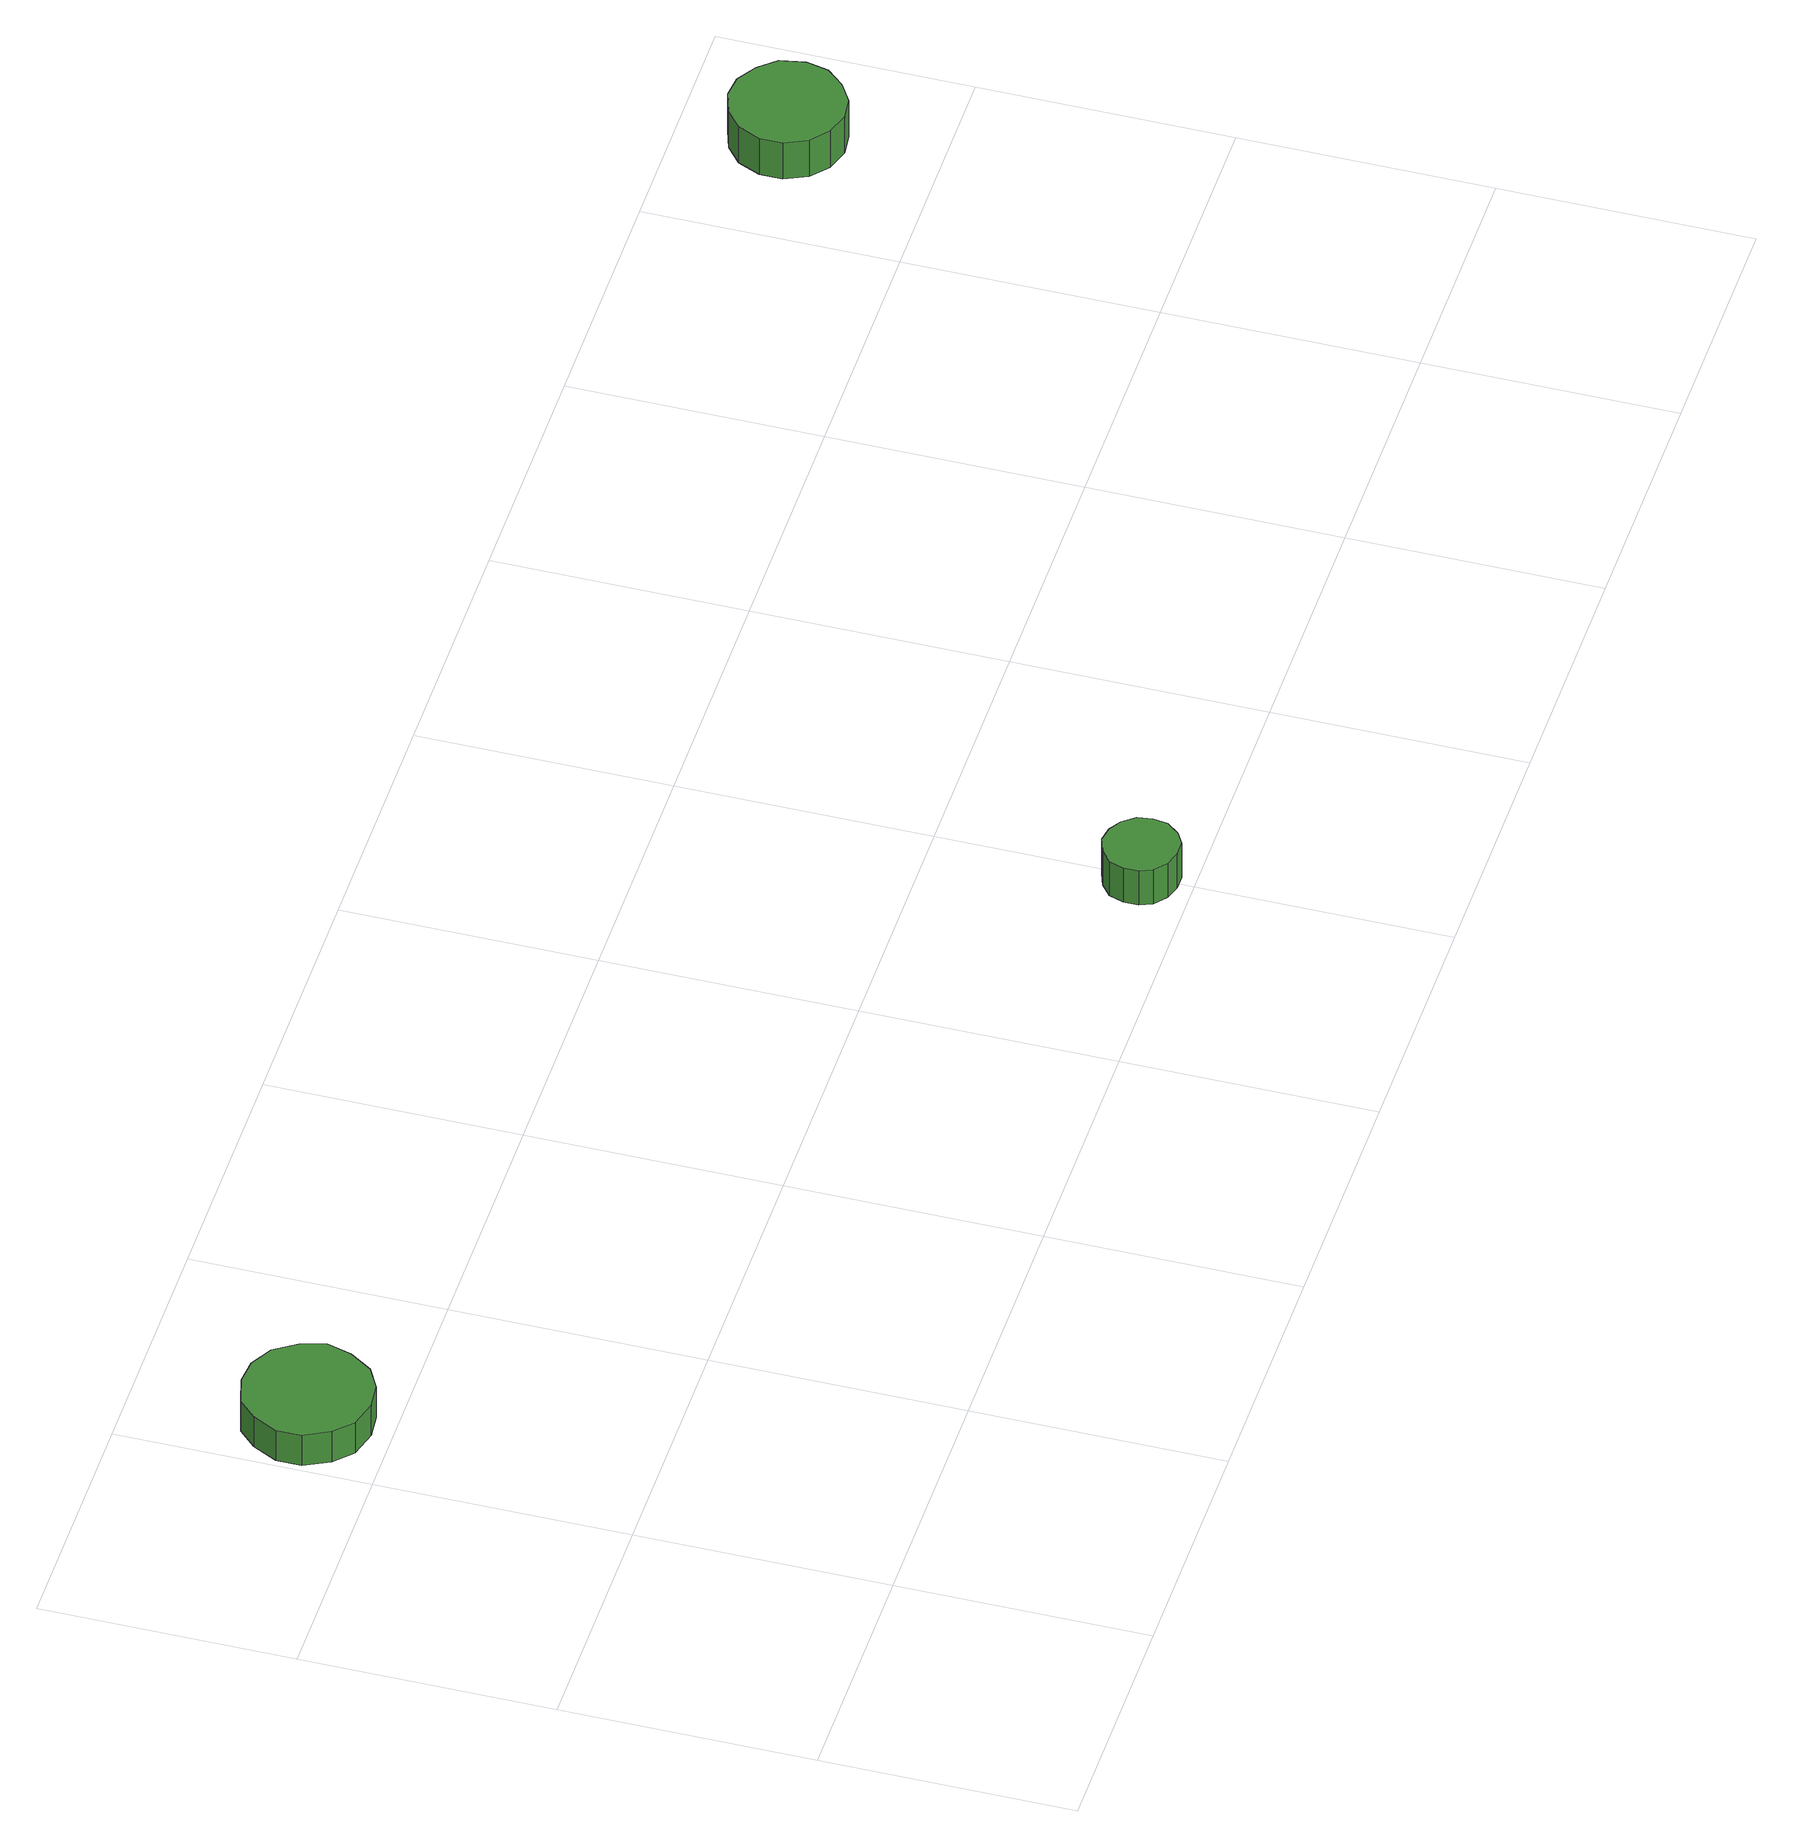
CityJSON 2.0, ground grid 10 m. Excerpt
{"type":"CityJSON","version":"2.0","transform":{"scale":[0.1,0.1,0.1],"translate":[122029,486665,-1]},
"CityObjects":{
"tree1":{"type":"SolitaryVegetationObject","attributes":{"function":"something"},"geometry":[{"type":"MultiSurface","lod":"1","boundaries":[[[0,1,2,3,4,5,6,7,8,9,10,11,12,13,14]],[[15,16,17,18,19,20,21,22,23,24,25,26,27,28,29]],[[0,29,28,1]],[[1,28,27,2]],[[2,27,26,3]],[[3,26,25,4]],[[4,25,24,5]],[[5,24,23,6]],[[6,23,22,7]],[[7,22,21,8]],[[8,21,20,9]],[[9,20,19,10]],[[10,19,18,11]],[[11,18,17,12]],[[12,17,16,13]],[[13,16,15,14]],[[14,15,29,0]]]}]},
"tree2":{"type":"SolitaryVegetationObject","attributes":{"function":"something"}},
"tree3":{"type":"SolitaryVegetationObject","attributes":{"function":"something"}},
"tree4":{"type":"SolitaryVegetationObject","attributes":{"function":"something"}},
"tree5":{"type":"SolitaryVegetationObject","attributes":{"function":"something"},"geometry":[{"type":"MultiSurface","lod":"1","boundaries":[[[30,31,32,33,34,35,36,37,38,39,40,41,42,43,44]],[[45,46,47,48,49,50,51,52,53,54,55,56,57,58,59]],[[30,59,58,31]],[[31,58,57,32]],[[32,57,56,33]],[[33,56,55,34]],[[34,55,54,35]],[[35,54,53,36]],[[36,53,52,37]],[[37,52,51,38]],[[38,51,50,39]],[[39,50,49,40]],[[40,49,48,41]],[[41,48,47,42]],[[42,47,46,43]],[[43,46,45,44]],[[44,45,59,30]]]}]},
"tree6":{"type":"SolitaryVegetationObject","attributes":{"function":"something"}},
"tree7":{"type":"SolitaryVegetationObject","attributes":{"function":"something"}},
"tree8":{"type":"SolitaryVegetationObject","attributes":{"function":"something"},"geometry":[{"type":"MultiSurface","lod":"1","boundaries":[[[60,61,62,63,64,65,66,67,68,69,70,71,72,73,74]],[[75,76,77,78,79,80,81,82,83,84,85,86,87,88,89]],[[60,89,88,61]],[[61,88,87,62]],[[62,87,86,63]],[[63,86,85,64]],[[64,85,84,65]],[[65,84,83,66]],[[66,83,82,67]],[[67,82,81,68]],[[68,81,80,69]],[[69,80,79,70]],[[70,79,78,71]],[[71,78,77,72]],[[72,77,76,73]],[[73,76,75,74]],[[74,75,89,60]]]}]}
},
"vertices":[
[54,233,22],[51,243,22],[45,252,22],[36,257,22],[26,258,22],[15,255,22],[8,248,22],[3,238,22],[3,228,22],[8,218,22],[15,211,22],[26,208,22],[36,209,22],[45,214,22],[51,223,22],[51,223,7],[45,214,7],[36,209,7],[26,208,7],[15,211,7],[8,218,7],[3,228,7],[3,238,7],[8,248,7],[15,255,7],[26,258,7],[36,257,7],[45,252,7],[51,243,7],[54,233,7],
[414,20,24],[413,26,24],[409,31,24],[404,34,24],[398,35,24],[392,33,24],[387,29,24],[385,23,24],[385,17,24],[387,12,24],[392,8,24],[398,6,24],[404,6,24],[409,9,24],[413,14,24],[413,14,7],[409,9,7],[404,6,7],[398,6,7],[392,8,7],[387,12,7],[385,17,7],[385,23,7],[387,29,7],[392,33,7],[398,35,7],[404,34,7],[409,31,7],[413,26,7],[414,20,7],
[776,258,26],[774,268,26],[768,275,26],[760,280,26],[751,281,26],[742,278,26],[735,272,26],[731,263,26],[731,254,26],[735,245,26],[742,239,26],[751,236,26],[760,237,26],[768,242,26],[774,249,26],[774,249,8],[768,242,8],[760,237,8],[751,236,8],[742,239,8],[735,245,8],[731,254,8],[731,263,8],[735,272,8],[742,278,8],[751,281,8],[760,280,8],[768,275,8],[774,268,8],[776,258,8]
]}
